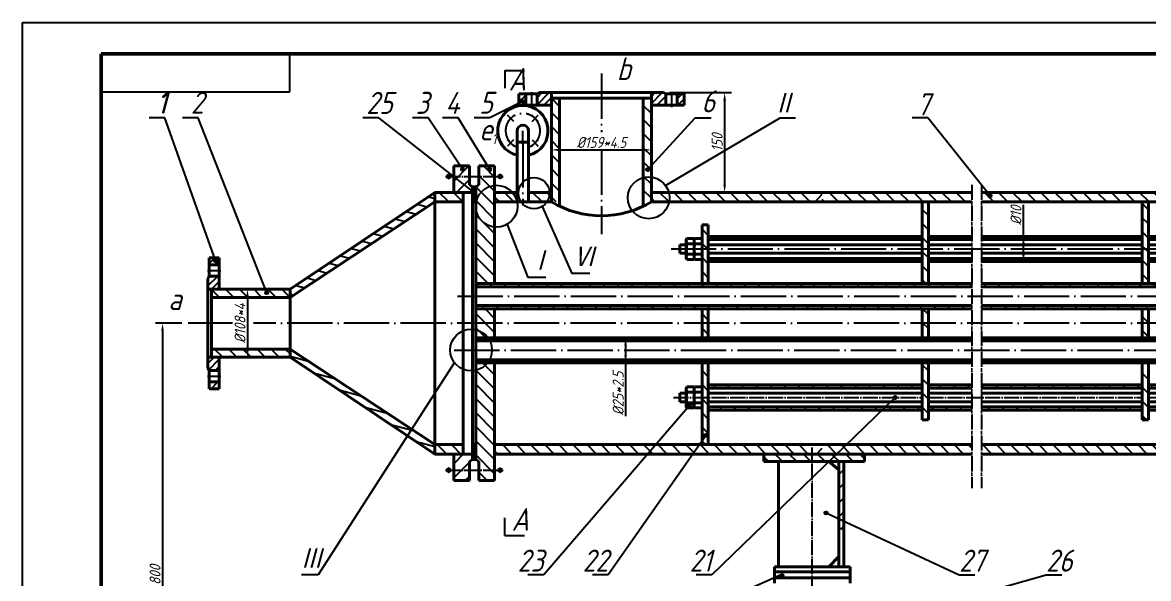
# Model space of a CAD drawing. Header units: millimetres. Extents: x -1137 to 3068, y -1656 to 1314.
# Drawn here: x -1137 to 654, y 430 to 1314 of the extents above; entities that cross this region are included whole.
import ezdxf

# ---------------------------------------------------------------- set-up
doc = ezdxf.new("R2010")
doc.units = ezdxf.units.MM
doc.linetypes.add('ACAD_ISO04W100', pattern=[30, 24, -3, 0, -3])
doc.linetypes.add('ACAD_ISO05W100', pattern=[33, 24, -3, 0, -3, 0, -3])
for name, color, linetype in [('双点划线', 5, 'ACAD_ISO05W100'), ('标注', 254, 'Continuous'), ('点划线', 1, 'ACAD_ISO04W100'), ('细实线', 253, 'Continuous')]:
    doc.layers.add(name, color=color, linetype=linetype)
doc.layers.add('粗实线', color=4, linetype='Continuous', lineweight=40)
doc.styles.add('GB', font='gbeitc.shx', dxfattribs={"bigfont": 'hztxt.shx'})
doc.dimstyles.new('GB$0', dxfattribs={"dimscale": 5, "dimtxt": 3.5, "dimasz": 2.5, "dimexe": 2.25, "dimexo": 2, "dimtad": 1, "dimdec": 0, "dimtxsty": 'GB', "dimcen": 2.5, "dimadec": 0, "dimazin": 0, "dimtfac": 1, "dimtdec": 0, "dimtmove": 0, "dimatfit": 3, "dimfxl": 0, "dimarcsym": 0})
pattern_1 = [(135, (0, 165.9), (-11.22532, -11.22532), [])]
pattern_2 = [(45, (0, 165.899), (-5.61266, 5.61266), [])]
pattern_3 = [(45, (0, 165.9), (-11.22532, 11.22532), [])]

# ---------------------------------------------------------------- blocks, each defined once
blk = doc.blocks.new('*D32')
at = {"layer": 'DEFPOINTS', "color": 0}
for p in [(-780.2, 890.1), (-780.2, 782.1), (-779, 782.1)]:
    blk.add_point(p, dxfattribs=at)
at = {"layer": '标注', "color": 0, "lineweight": -2}
for p, q in [((-779, 877.6), (-779, 794.6)), ((-770.2, 890.1), (-767.8, 890.1)), ((-770.2, 782.1), (-767.8, 782.1))]:
    blk.add_line(p, q, dxfattribs=at)
at = {"layer": '标注', "color": 0}
for points in [[(-781.1, 877.6), (-776.9, 877.6), (-779, 890.1)], [(-781.1, 794.6), (-776.9, 794.6), (-779, 782.1)]]:
    blk.add_solid(points, dxfattribs=at)
at = {"layer": '标注', "color": 0, "insert": (-790.9, 836.1), "char_height": 17.5, "attachment_point": 5, "rotation": 90, "style": 'GB'}
blk.add_mtext('%%C108*4', dxfattribs=at)
blk = doc.blocks.new('*D33')
at = {"layer": 'DEFPOINTS', "color": 0}
for p in [(-873.3, 836.1), (-914.1, 36.1), (-882.9, 36.1)]:
    blk.add_point(p, dxfattribs=at)
at = {"layer": '标注', "color": 0, "lineweight": -2}
for p, q in [((-883.3, 836.1), (-925.3, 836.1)), ((-914.1, 823.6), (-914.1, 48.6)), ((-892.9, 36.1), (-925.3, 36.1))]:
    blk.add_line(p, q, dxfattribs=at)
at = {"layer": '标注', "color": 0}
for points in [[(-916.2, 823.6), (-912, 823.6), (-914.1, 836.1)], [(-916.2, 48.6), (-912, 48.6), (-914.1, 36.1)]]:
    blk.add_solid(points, dxfattribs=at)
at = {"layer": '标注', "color": 0, "insert": (-926, 436.1), "char_height": 17.5, "attachment_point": 5, "rotation": 90, "style": 'GB'}
blk.add_mtext('800', dxfattribs=at)
blk = doc.blocks.new('*D49')
at = {"layer": 'DEFPOINTS', "color": 0}
for p in [(-176.7, 813.1), (-177.7, 773.1), (-176.7, 773.1)]:
    blk.add_point(p, dxfattribs=at)
at = {"layer": '标注', "color": 0, "lineweight": -2}
for p, q in [((-186.7, 813.1), (-189, 813.1)), ((-177.7, 800.6), (-177.7, 785.6)), ((-186.7, 773.1), (-189, 773.1)), ((-177.7, 773.1), (-177.7, 688.4))]:
    blk.add_line(p, q, dxfattribs=at)
at = {"layer": '标注', "color": 0}
for points in [[(-179.8, 800.6), (-175.7, 800.6), (-177.7, 813.1)], [(-179.8, 785.6), (-175.7, 785.6), (-177.7, 773.1)]]:
    blk.add_solid(points, dxfattribs=at)
at = {"layer": '标注', "color": 0, "insert": (-189.6, 724.5), "char_height": 17.5, "attachment_point": 5, "rotation": 90, "style": 'GB'}
blk.add_mtext('%%C25*2.5', dxfattribs=at)
blk = doc.blocks.new('*D50')
at = {"layer": 'DEFPOINTS', "color": 0}
for p in [(467.3, 974.1), (454.9, 934.1), (467.3, 934.1)]:
    blk.add_point(p, dxfattribs=at)
at = {"layer": '标注', "color": 0, "lineweight": -2}
for p, q in [((454.9, 974.1), (454.9, 1024.2)), ((457.3, 974.1), (443.6, 974.1)), ((454.9, 946.6), (454.9, 961.6)), ((457.3, 934.1), (443.6, 934.1))]:
    blk.add_line(p, q, dxfattribs=at)
at = {"layer": '标注', "color": 0}
for points in [[(452.8, 961.6), (457, 961.6), (454.9, 974.1)], [(452.8, 946.6), (457, 946.6), (454.9, 934.1)]]:
    blk.add_solid(points, dxfattribs=at)
at = {"layer": '标注', "color": 0, "insert": (443, 1007.6), "char_height": 17.5, "attachment_point": 5, "rotation": 90, "style": 'GB'}
blk.add_mtext('%%c10', dxfattribs=at)
blk = doc.blocks.new('*D51')
at = {"layer": 'DEFPOINTS', "color": 0}
for p in [(-295.6, 1111.6), (-136.6, 1111.6), (-136.6, 1111.6)]:
    blk.add_point(p, dxfattribs=at)
at = {"layer": '标注', "color": 0, "lineweight": -2}
for p, q in [((-295.6, 1121.6), (-295.6, 1122.9)), ((-283.1, 1111.6), (-149.1, 1111.6)), ((-136.6, 1121.6), (-136.6, 1122.9))]:
    blk.add_line(p, q, dxfattribs=at)
at = {"layer": '标注', "color": 0}
for points in [[(-283.1, 1113.7), (-283.1, 1109.6), (-295.6, 1111.6)], [(-149.1, 1113.7), (-149.1, 1109.6), (-136.6, 1111.6)]]:
    blk.add_solid(points, dxfattribs=at)
at = {"layer": '标注', "color": 0, "insert": (-216.1, 1123.5), "char_height": 17.5, "attachment_point": 5, "style": 'GB'}
blk.add_mtext('%%c159*4.5', dxfattribs=at)
blk = doc.blocks.new('*D52')
at = {"layer": 'DEFPOINTS', "color": 0}
for p in [(-117.6, 1202.6), (-37.3, 1044.1), (-20.3, 1044.1)]:
    blk.add_point(p, dxfattribs=at)
at = {"layer": '标注', "color": 0, "lineweight": -2}
for p, q in [((-107.6, 1202.6), (-9.1, 1202.6)), ((-20.3, 1190.1), (-20.3, 1056.6)), ((-27.3, 1044.1), (-9.1, 1044.1))]:
    blk.add_line(p, q, dxfattribs=at)
at = {"layer": '标注', "color": 0}
for points in [[(-22.4, 1190.1), (-18.2, 1190.1), (-20.3, 1202.6)], [(-22.4, 1056.6), (-18.2, 1056.6), (-20.3, 1044.1)]]:
    blk.add_solid(points, dxfattribs=at)
at = {"layer": '标注', "color": 0, "insert": (-32.2, 1123.4), "char_height": 17.5, "attachment_point": 5, "rotation": 90, "style": 'GB'}
blk.add_mtext('150', dxfattribs=at)

msp = doc.modelspace()

# ---------------------------------------------------------------- hatches: boundary and pattern name
at = {"layer": '细实线'}
h = msp.add_hatch(dxfattribs=at)
h.set_pattern_fill('ANSI31', color=256, scale=2.5, style=0)
h.set_pattern_definition(pattern_2)
h.paths.add_polyline_path([(-336.6, 1200.6), (-347.6, 1200.6), (-347.6, 1182.6), (-336.6, 1182.6)])
h.paths.add_polyline_path([(-318.6, 1182.6), (-295.6, 1182.6), (-295.6, 1202.6), (-314.6, 1202.6), (-318.6, 1200.6)])
h.paths.add_polyline_path([(-136.6, 1182.6), (-113.6, 1182.6), (-113.6, 1200.6), (-117.6, 1202.6), (-136.6, 1202.6)])
h.paths.add_polyline_path([(-84.6, 1200.6), (-95.6, 1200.6), (-95.6, 1182.6), (-84.6, 1182.6)])
for points in [[(-344.3, 1188.8, 1), (-339.3, 1188.8, 1)], [(-439.6, 1080.9, 1), (-434.6, 1080.9, 1)], [(-396.3, 1080.5, 1), (-391.3, 1080.5, 1)], [(-140.1, 1080.5, -1), (-145.1, 1080.5, -1)], [(-421, 1044.1, 1), (-416, 1044.1, 1)], [(399.3, 1038.4, 1), (404.3, 1038.4, 1)], [(-832.5, 935.7, 1), (-827.5, 935.7, 1)], [(-751, 884.6, 1), (-746, 884.6, 1)], [(248.5, 719.4, -1), (253.5, 719.4, -1)], [(-77.9, 705.9, -1), (-72.9, 705.9, -1)], [(-52.2, 657.8, -1), (-47.2, 657.8, -1)], [(138.8, 535.9, -1), (143.8, 535.9, -1)], [(69.2, 436.1, -1), (74.2, 436.1, -1)]]:
    msp.add_hatch(color=256, dxfattribs=at).paths.add_polyline_path(points)
h = msp.add_hatch(dxfattribs=at)
h.set_pattern_fill('ANSI31', color=256, scale=5, angle=90, style=0)
h.paths.add_polyline_path([(-136.6, 1044.1), (-149.6, 1044.1), (-149.6, 1029.1), (-136.6, 1029.1)])
h.paths.add_polyline_path([(-282.6, 1044.1), (-295.6, 1044.1), (-295.6, 1029.1), (-282.6, 1029.1)])
h.paths.add_polyline_path([(-282.6, 1194.1), (-295.6, 1194.1), (-295.6, 1182.6), (-295.6, 1044.1), (-282.6, 1044.1)])
h.paths.add_polyline_path([(-149.6, 1044.1), (-136.6, 1044.1), (-136.6, 1194.1), (-149.6, 1194.1)])
h = msp.add_hatch(dxfattribs=at)
h.set_pattern_fill('ANSI31', color=256, scale=5, style=0)
h.set_pattern_definition(pattern_3)
h.paths.add_polyline_path([(-451.1, 1044.1), (-421.1, 1044.1), (-421.1, 1052.9), (-426.1, 1056.1), (-426.1, 1086.1), (-451.1, 1086.1)])
h.paths.add_polyline_path([(-421.1, 628.1), (-451.1, 628.1), (-451.1, 586.1), (-426.1, 586.1), (-426.1, 616.1), (-421.1, 619.4)])
h = msp.add_hatch(dxfattribs=at)
h.set_pattern_fill('ANSI31', color=256, scale=5, angle=90, style=0)
h.set_pattern_definition(pattern_1)
h.paths.add_polyline_path([(-386.1, 1086.1), (-411.1, 1086.1), (-411.1, 1056.1), (-416.1, 1052.9), (-416.1, 899.1), (-386.1, 899.1)])
h.paths.add_polyline_path([(-416.1, 859.1), (-416.1, 836.1), (-386.1, 836.1), (-386.1, 859.1)])
h.paths.add_polyline_path([(-416.1, 836.1), (-416.1, 813.1), (-386.1, 813.1), (-386.1, 836.1)])
h.paths.add_polyline_path([(-386.1, 773.1), (-416.1, 773.1), (-416.1, 619.4), (-411.1, 616.1), (-411.1, 586.1), (-386.1, 586.1)])
h = msp.add_hatch(dxfattribs=at)
h.set_pattern_fill('ANSI31', color=256, scale=5, angle=120, style=0)
h.set_pattern_definition([(165, (0, 165.9), (-4.10875, -15.33407), [])])
h.paths.add_polyline_path([(-711.1, 890.1), (-711.1, 877.1), (-481.1, 1029.1), (-481.1, 1044.1)])
h.paths.add_polyline_path([(-711.1, 795.1), (-711.1, 782.1), (-481.1, 628.1), (-481.1, 643.1)])
h = msp.add_hatch(dxfattribs=at)
h.set_pattern_fill('ANSI31', color=256, scale=5, angle=90, style=0)
h.set_pattern_definition(pattern_1)
h.paths.add_polyline_path([(-436.1, 1029.1), (-436.1, 1044.1), (-481.1, 1044.1), (-481.1, 1029.1)])
h.paths.add_polyline_path([(-481.1, 643.1), (-481.1, 628.1), (-436.1, 628.1), (-436.1, 643.1)])
h = msp.add_hatch(dxfattribs=at)
h.set_pattern_fill('ANSI37', color=256, style=0)
h.paths.add_polyline_path([(-416.1, 643.1), (-421.1, 643.1), (-421.1, 619.4), (-416.1, 619.4)])
h.paths.add_polyline_path([(-416.1, 1052.9), (-421.1, 1052.9), (-421.1, 1029.1), (-416.1, 1029.1)])
h = msp.add_hatch(dxfattribs=at)
h.set_pattern_fill('ANSI31', color=256, scale=5, angle=90, style=0)
h.paths.add_polyline_path([(1738.8, 902.6), (1698.8, 902.6), (1698.8, 890.1), (1738.8, 890.1)])
h.paths.add_polyline_path([(1738.8, 782.6), (1698.8, 782.6), (1698.8, 769.6), (1738.8, 769.6)])
h.paths.add_polyline_path([(119.2, 628.1), (119.2, 643.1), (-386.1, 643.1), (-386.1, 628.1)])
h.paths.add_polyline_path([(373, 1029.1), (373, 1044.1), (134.2, 1044.1), (134.2, 1029.1)])
h.paths.add_polyline_path([(388, 1044.1), (388, 1029.1), (1353.8, 1029.1), (1353.8, 1044.1)])
h.paths.add_polyline_path([(373, 628.1), (373, 643.1), (134.2, 643.1), (134.2, 628.1)])
h.paths.add_polyline_path([(-350.1, 1029.1), (-350.1, 1044.1), (-386.1, 1044.1), (-386.1, 1029.1)])
h.paths.add_polyline_path([(-295.6, 1029.1), (-295.6, 1044.1), (-332.1, 1044.1), (-332.1, 1029.1)])
h.paths.add_polyline_path([(-136.6, 1044.1), (-136.6, 1029.1), (119.2, 1029.1), (119.2, 1044.1)])
h.paths.add_polyline_path([(1105.3, 628.1), (1105.3, 643.1), (388, 643.1), (388, 628.1)])
h.paths.add_polyline_path([(1264.3, 643.1), (1264.3, 628.1), (1353.8, 628.1), (1353.8, 643.1)])
h = msp.add_hatch(dxfattribs=at)
h.set_pattern_fill('ANSI31', color=256, scale=5, style=0)
h.set_pattern_definition(pattern_3)
h.paths.add_polyline_path([(293.8, 974.1), (134.2, 974.1), (134.2, 969.1), (293.8, 969.1)])
h.paths.add_polyline_path([(293.8, 939.1), (134.2, 939.1), (134.2, 934.1), (293.8, 934.1)])
h.paths.add_polyline_path([(993.8, 974.1), (653.8, 974.1), (653.8, 969.1), (993.8, 969.1)])
h.paths.add_polyline_path([(993.8, 939.1), (653.8, 939.1), (653.8, 934.1), (993.8, 934.1)])
h.paths.add_polyline_path([(1353.8, 974.1), (1003.8, 974.1), (1003.8, 969.1), (1353.8, 969.1)])
h.paths.add_polyline_path([(1353.8, 939.1), (1003.8, 939.1), (1003.8, 934.1), (1353.8, 934.1)])
h.paths.add_polyline_path([(1383.8, 899.1), (134.2, 899.1), (134.2, 894.1), (1383.8, 894.1)])
h.paths.add_polyline_path([(119.2, 864.1), (-416.1, 864.1), (-416.1, 859.1), (119.2, 859.1)])
h.paths.add_polyline_path([(119.2, 899.1), (-416.1, 899.1), (-416.1, 894.1), (119.2, 894.1)])
h.paths.add_polyline_path([(119.2, 813.1), (-416.1, 813.1), (-416.1, 808.1), (119.2, 808.1)])
h.paths.add_polyline_path([(119.2, 778.1), (-416.1, 778.1), (-416.1, 773.1), (119.2, 773.1)])
h.paths.add_polyline_path([(119.2, 738.1), (-46.2, 738.1), (-46.2, 733.1), (119.2, 733.1)])
h.paths.add_polyline_path([(119.2, 703.1), (-46.2, 703.1), (-46.2, 698.1), (119.2, 698.1)])
h.paths.add_polyline_path([(293.8, 738.1), (134.2, 738.1), (134.2, 733.1), (293.8, 733.1)])
h.paths.add_polyline_path([(293.8, 703.1), (134.2, 703.1), (134.2, 698.1), (293.8, 698.1)])
h.paths.add_polyline_path([(643.8, 738.1), (303.8, 738.1), (303.8, 733.1), (643.8, 733.1)])
h.paths.add_polyline_path([(993.8, 703.1), (653.8, 703.1), (653.8, 698.1), (993.8, 698.1)])
h.paths.add_polyline_path([(993.8, 738.1), (653.8, 738.1), (653.8, 733.1), (993.8, 733.1)])
h.paths.add_polyline_path([(1353.8, 703.1), (1003.8, 703.1), (1003.8, 698.1), (1353.8, 698.1)])
h.paths.add_polyline_path([(1353.8, 738.1), (1003.8, 738.1), (1003.8, 733.1), (1353.8, 733.1)])
h.paths.add_polyline_path([(119.2, 974.1), (-46.2, 974.1), (-46.2, 969.1), (119.2, 969.1)])
h.paths.add_polyline_path([(119.2, 939.1), (-46.2, 939.1), (-46.2, 934.1), (119.2, 934.1)])
h.paths.add_polyline_path([(373, 969.1), (373, 974.1), (303.8, 974.1), (303.8, 969.1)])
h.paths.add_polyline_path([(388, 974.1), (388, 969.1), (643.8, 969.1), (643.8, 974.1)])
h.paths.add_polyline_path([(388, 939.1), (388, 934.1), (643.8, 934.1), (643.8, 939.1)])
h.paths.add_polyline_path([(373, 934.1), (373, 939.1), (303.8, 939.1), (303.8, 934.1)])
h.paths.add_polyline_path([(388, 864.1), (388, 859.1), (1383.8, 859.1), (1383.8, 864.1)])
h.paths.add_polyline_path([(373, 859.1), (373, 864.1), (134.2, 864.1), (134.2, 859.1)])
h.paths.add_polyline_path([(373, 808.1), (373, 813.1), (134.2, 813.1), (134.2, 808.1)])
h.paths.add_polyline_path([(388, 813.1), (388, 808.1), (1383.8, 808.1), (1383.8, 813.1)])
h.paths.add_polyline_path([(388, 778.1), (388, 773.1), (1383.8, 773.1), (1383.8, 778.1)])
h.paths.add_polyline_path([(373, 773.1), (373, 778.1), (134.2, 778.1), (134.2, 773.1)])
h.paths.add_polyline_path([(373, 698.1), (373, 703.1), (303.8, 703.1), (303.8, 698.1)])
h.paths.add_polyline_path([(388, 703.1), (388, 698.1), (643.8, 698.1), (643.8, 703.1)])
h = msp.add_hatch(dxfattribs=at)
h.set_pattern_fill('ANSI31', color=256, scale=2.5, style=0)
h.set_pattern_definition(pattern_2)
h.paths.add_polyline_path([(-824, 782.1), (-842, 782.1), (-842, 765.1), (-840, 761.1), (-824, 761.1)])
h.paths.add_polyline_path([(-824, 732.1), (-824, 743.1), (-840, 743.1), (-840, 732.1)])
h.paths.add_polyline_path([(-824, 890.1), (-824, 911.1), (-840, 911.1), (-842, 907.1), (-842, 890.1)])
h.paths.add_polyline_path([(-824, 929.1), (-824, 940.1), (-840, 940.1), (-840, 929.1)])
h = msp.add_hatch(dxfattribs=at)
h.set_pattern_fill('ANSI31', color=256, scale=5, angle=90, style=0)
h.set_pattern_definition(pattern_1)
h.paths.add_polyline_path([(-711.1, 877.1), (-711.1, 890.1), (-836.1, 890.1), (-836.1, 877.1)])
h.paths.add_polyline_path([(-711.1, 782.1), (-711.1, 795.1), (-836.1, 795.1), (-836.1, 782.1), (-824, 782.1)])
h = msp.add_hatch(dxfattribs=at)
h.set_pattern_fill('ANSI31', color=256, scale=5, angle=90, style=0)
h.set_pattern_definition([(135, (-726.281, 0), (-11.22532, -11.22532), [])])
h.paths.add_polyline_path([(119.2, 628.1), (42.1, 628.1), (42.1, 616.1), (119.2, 616.1)])
h.paths.add_polyline_path([(202.1, 628.1), (119.2, 628.1), (119.2, 616.1), (202.1, 616.1)])
h = msp.add_hatch(dxfattribs=at)
h.set_pattern_fill('ANSI31', color=256, scale=5, style=0)
h.set_pattern_definition([(45, (-726.281, 0), (-11.22532, 11.22532), [])])
h.paths.add_polyline_path([(167.5, 509), (169.2, 508.2), (169.2, 616.1), (161.2, 616.1), (161.2, 511.8), (162.4, 511.4), (164.1, 510.6), (165.8, 509.8)])

# ---------------------------------------------------------------- linework, layer by layer
at = {"lineweight": -3}
for p, q in [((-1136.8, -1655.9), (-1136.8, 1314.1)), ((-1136.8, 1314.1), (3068.2, 1314.1)), ((-711.8, 1204.1), (-711.8, 1264.1)), ((-1011.8, 1204.1), (-711.8, 1204.1))]:
    msp.add_line(p, q, dxfattribs=at)
at = {"lineweight": 50}
for p, q in [((-1011.8, -1605.9), (-1011.8, 1264.1)), ((-1011.8, 1264.1), (3018.2, 1264.1))]:
    msp.add_line(p, q, dxfattribs=at)
at = {"layer": '双点划线'}
for p, q in [((373, 1056.2), (373, 573.9)), ((388, 1056.2), (388, 573.9))]:
    msp.add_line(p, q, dxfattribs=at)
at = {"layer": '标注'}
for p, q in [((-370, 1237.7), (-370, 1209.6)), ((-370, 1237.7), (-338.3, 1237.7)), ((-114.4, 1055.2), (68.1, 1162.7)), ((68.1, 1162.7), (92.4, 1162.7)), ((-310.4, 1021.8), (-263.5, 914.9)), ((-366.3, 993.3), (-333.3, 909)), ((-234.7, 914.9), (-263.5, 914.9)), ((-304.5, 909), (-333.3, 909)), ((-450, 773.6), (-666.5, 436.1)), ((250.7, 718.1), (-40.7, 436.1)), ((-75.4, 705.8), (-308, 436.1)), ((-49.8, 658), (-205.4, 436.1)), ((-370, 498.9), (-370, 527)), ((141, 534.6), (352.8, 436.1)), ((-370, 498.9), (-338.3, 498.9)), ((-666.5, 436.1), (-693.1, 436.1)), ((-308, 436.1), (-333, 436.1)), ((-205.4, 436.1), (-230.4, 436.1)), ((71.7, 437.3), (-134.7, 345.5)), ((-40.7, 436.1), (-65.7, 436.1)), ((141, 337.6), (491.1, 436.1)), ((352.8, 436.1), (377.8, 436.1)), ((491.1, 436.1), (516.1, 436.1))]:
    msp.add_line(p, q, dxfattribs=at)
for centre, radius in [((-323.4, 1042.9), 24.8), ((-141.1, 1035.5), 33.2), ((-382.9, 1022.1), 33.2), ((-423.4, 793.5), 33.2)]:
    msp.add_circle(centre, radius, dxfattribs=at)
at = {"layer": '点划线', "ltscale": 3}
for p, q in [((-216.1, 1233), (-216.1, 1139.8)), ((-355.1, 1167), (-365.7, 1156.4)), ((-355.7, 1156.9), (-365.7, 1166.7)), ((-316.2, 1156.2), (-326.8, 1166.8)), ((-326.3, 1156.7), (-316.6, 1166.7)), ((-366, 1128.1), (-355.4, 1117.5)), ((-341.1, 1124.1), (-341.1, 1142.1)), ((-355.9, 1127.5), (-365.6, 1117.6)), ((-341.1, 1124.1), (-341.1, 1023.2)), ((-327.1, 1117.3), (-316.5, 1127.9)), ((-326.5, 1127.4), (-316.6, 1117.6)), ((-216.1, 1112.2), (-216.1, 977.9)), ((-105.5, 954.1), (1378.4, 954.1)), ((-445.1, 879.1), (1412.3, 879.1)), ((-803, 836.1), (-873.3, 836.1)), ((1698.8, 836.1), (-769.4, 836.1)), ((-450.2, 793.1), (1413.3, 793.1))]:
    msp.add_line(p, q, dxfattribs=at)
at = {"layer": '点划线'}
for p, q in [((-464.3, 1069.5), (-372.2, 1069.5)), ((-416.1, 1052.9), (-416.1, 619.4)), ((-842, 890.1), (-842, 782.1)), ((-101.6, 718.1), (293.8, 718.1)), ((303.8, 718.1), (643.8, 718.1)), ((653.8, 718.1), (993.8, 718.1)), ((119.2, 136.4), (119.2, 638.5)), ((-464.3, 602.8), (-372.2, 602.8))]:
    msp.add_line(p, q, dxfattribs=at)
for points in [[(-327.6, 1203.6), (-327.6, 1179.6)], [(-104.6, 1203.6), (-104.6, 1179.6)], [(-842.5, 920.1), (-821.5, 920.1)], [(-842.5, 752.1), (-821.5, 752.1)]]:
    msp.add_lwpolyline(points, dxfattribs=at)
at = {"layer": '点划线', "ltscale": 3}
msp.add_arc((-341.1, 1142.1), 27.5, 289.1033, 250.8967, dxfattribs=at)
at = {"layer": '粗实线'}
for p, q in [((-318.6, 1200.6), (-314.6, 1202.6)), ((-117.6, 1202.6), (-113.6, 1200.6)), ((-295.6, 1194.1), (-295.6, 1029.1)), ((-295.6, 1194.1), (-136.6, 1194.1)), ((-282.6, 1194.1), (-282.6, 1022)), ((-149.6, 1194.1), (-149.6, 1044.1)), ((-136.6, 1194.1), (-136.6, 1029.1)), ((-350.1, 1124.1), (-350.1, 1142.1)), ((-332.1, 1124.1), (-332.1, 1142.1)), ((-350.1, 1124.1), (-350.1, 1029.1)), ((-350.1, 1124.1), (-332.1, 1124.1)), ((-332.1, 1124.1), (-332.1, 1029.1)), ((-451.1, 1086.1), (-451.1, 1044.1)), ((-451.1, 1086.1), (-426.1, 1086.1)), ((-426.1, 1086.1), (-426.1, 1056.1)), ((-411.1, 1086.1), (-411.1, 1056.1)), ((-386.1, 1086.1), (-411.1, 1086.1)), ((-386.1, 1086.1), (-386.1, 899.1)), ((-461, 1072.8), (-457.5, 1065.5)), ((-457.5, 1072.8), (-461, 1065.5)), ((-375.5, 1072.8), (-379, 1065.5)), ((-379, 1072.8), (-375.5, 1065.5)), ((-711.1, 890.1), (-481.1, 1044.1)), ((-481.1, 1044.1), (-436.1, 1044.1)), ((-481.1, 1044.1), (-481.1, 628.1)), ((-436.1, 1044.1), (-436.1, 628.1)), ((-436.1, 1044.1), (-421.1, 1044.1)), ((-426.1, 1056.1), (-421.1, 1052.9)), ((-421.1, 1052.9), (-421.1, 1010)), ((-421.1, 1052.9), (-416.1, 1052.9)), ((-411.1, 1056.1), (-416.1, 1052.9)), ((-416.1, 1052.9), (-416.1, 619.4)), ((-386.1, 1044.1), (-350.1, 1044.1)), ((-332.1, 1044.1), (-295.6, 1044.1)), ((-149.6, 1044.1), (-149.6, 1022)), ((-136.6, 1044.1), (119.2, 1044.1)), ((119.2, 1044.1), (373, 1044.1)), ((388, 1044.1), (1353.8, 1044.1)), ((-711.1, 877.1), (-481.1, 1029.1)), ((-481.1, 1029.1), (-436.1, 1029.1)), ((-421.1, 1029.1), (-416.1, 1029.1)), ((-386.1, 1029.1), (-295.6, 1029.1)), ((-136.6, 1029.1), (119.2, 1029.1)), ((119.2, 1029.1), (373, 1029.1)), ((293.8, 992.6), (293.8, 1029.1)), ((303.8, 992.6), (303.8, 1029.1)), ((388, 1029.1), (1353.8, 1029.1)), ((643.8, 1029.1), (643.8, 899.1)), ((653.8, 1029.1), (653.8, 899.1)), ((-421.1, 1010), (-421.1, 662.3)), ((-56.2, 992.6), (-56.2, 899.1)), ((-56.2, 992.6), (-46.2, 992.6)), ((-46.2, 992.6), (-46.2, 899.1)), ((293.8, 992.6), (293.8, 899.1)), ((303.8, 992.6), (303.8, 899.1)), ((-80.2, 970.9), (-81.2, 969.5)), ((-81.2, 938.8), (-81.2, 969.5)), ((-80.2, 970.9), (-68.7, 970.9)), ((-67.7, 970.9), (-68.7, 969.5)), ((-68.7, 937.4), (-68.7, 970.9)), ((-68.7, 938.8), (-68.7, 969.5)), ((-67.7, 970.9), (-56.2, 970.9)), ((-56.2, 937.4), (-56.2, 970.9)), ((-46.2, 974.1), (119.2, 974.1)), ((-46.2, 969.1), (119.2, 969.1)), ((119.2, 974.1), (293.8, 974.1)), ((119.2, 969.1), (293.8, 969.1)), ((303.8, 974.1), (373, 974.1)), ((303.8, 969.1), (373, 969.1)), ((388, 974.1), (643.8, 974.1)), ((388, 969.1), (643.8, 969.1)), ((653.8, 974.1), (993.8, 974.1)), ((653.8, 969.1), (993.8, 969.1)), ((-91.6, 960.9), (-81.2, 960.9)), ((-91.6, 960.9), (-91.6, 947.4)), ((-80.2, 962.5), (-68.7, 962.5)), ((-67.7, 962.5), (-56.2, 962.5)), ((-46.2, 960.9), (119.2, 960.9)), ((119.2, 960.9), (293.8, 960.9)), ((303.8, 960.9), (373, 960.9)), ((388, 960.9), (643.8, 960.9)), ((653.8, 960.9), (993.8, 960.9)), ((-840, 940.1), (-840, 911.1)), ((-91.6, 947.4), (-81.2, 947.4)), ((-80.2, 937.4), (-81.2, 938.8)), ((-80.2, 945.8), (-68.7, 945.8)), ((-80.2, 937.4), (-68.7, 937.4)), ((-67.7, 937.4), (-68.7, 938.8)), ((-67.7, 945.8), (-56.2, 945.8)), ((-67.7, 937.4), (-56.2, 937.4)), ((-46.2, 947.4), (119.2, 947.4)), ((-46.2, 939.1), (119.2, 939.1)), ((-46.2, 934.1), (119.2, 934.1)), ((119.2, 947.4), (293.8, 947.4)), ((119.2, 939.1), (293.8, 939.1)), ((119.2, 934.1), (293.8, 934.1)), ((303.8, 947.4), (373, 947.4)), ((303.8, 939.1), (373, 939.1)), ((303.8, 934.1), (373, 934.1)), ((388, 947.4), (643.8, 947.4)), ((388, 939.1), (643.8, 939.1)), ((388, 934.1), (643.8, 934.1)), ((653.8, 947.4), (993.8, 947.4)), ((653.8, 939.1), (993.8, 939.1)), ((653.8, 934.1), (993.8, 934.1)), ((-842, 907.1), (-840, 911.1)), ((-416.1, 899.1), (119.2, 899.1)), ((119.2, 899.1), (373, 899.1)), ((388, 899.1), (1383.8, 899.1)), ((-711.1, 890.1), (-836.1, 890.1)), ((-836.1, 890.1), (-836.1, 782.1)), ((-711.1, 890.1), (-711.1, 782.1)), ((-416.1, 894.1), (119.2, 894.1)), ((119.2, 894.1), (373, 894.1)), ((388, 894.1), (1383.8, 894.1)), ((-711.1, 877.1), (-836.1, 877.1)), ((-416.1, 864.1), (119.2, 864.1)), ((119.2, 864.1), (373, 864.1)), ((388, 864.1), (1383.8, 864.1)), ((-416.1, 859.1), (119.2, 859.1)), ((-386.1, 859.1), (-386.1, 813.1)), ((-56.2, 859.1), (-56.2, 813.1)), ((-46.2, 859.1), (-46.2, 813.1)), ((119.2, 859.1), (373, 859.1)), ((293.8, 859.1), (293.8, 813.1)), ((303.8, 859.1), (303.8, 813.1)), ((388, 859.1), (1383.8, 859.1)), ((643.8, 859.1), (643.8, 813.1)), ((653.8, 859.1), (653.8, 813.1)), ((-416.1, 813.1), (119.2, 813.1)), ((-416.1, 808.1), (119.2, 808.1)), ((119.2, 813.1), (373, 813.1)), ((119.2, 808.1), (373, 808.1)), ((388, 813.1), (1383.8, 813.1)), ((388, 808.1), (1383.8, 808.1)), ((-711.1, 795.1), (-836.1, 795.1)), ((-711.1, 795.1), (-481.1, 643.1)), ((-711.1, 782.1), (-836.1, 782.1)), ((-711.1, 782.1), (-481.1, 628.1)), ((-416.1, 778.1), (119.2, 778.1)), ((-416.1, 773.1), (119.2, 773.1)), ((-386.1, 773.1), (-386.1, 586.1)), ((-56.2, 773.1), (-56.2, 643.1)), ((-46.2, 773.1), (-46.2, 643.1)), ((119.2, 778.1), (373, 778.1)), ((119.2, 773.1), (373, 773.1)), ((293.8, 773.1), (293.8, 682.7)), ((303.8, 773.1), (303.8, 682.7)), ((388, 778.1), (1383.8, 778.1)), ((388, 773.1), (1383.8, 773.1)), ((643.8, 773.1), (643.8, 682.7)), ((653.8, 773.1), (653.8, 682.7)), ((-842, 765.1), (-840, 761.1)), ((-840, 761.1), (-840, 732.1)), ((-80.2, 734.9), (-81.2, 733.5)), ((-80.2, 734.9), (-68.7, 734.9)), ((-67.7, 734.9), (-68.7, 733.5)), ((-68.7, 701.4), (-68.7, 734.9)), ((-67.7, 734.9), (-56.2, 734.9)), ((-56.2, 701.4), (-56.2, 734.9)), ((-46.2, 738.1), (119.2, 738.1)), ((119.2, 738.1), (293.8, 738.1)), ((303.8, 738.1), (373, 738.1)), ((388, 738.1), (643.8, 738.1)), ((653.8, 738.1), (993.8, 738.1)), ((-91.6, 724.9), (-81.2, 724.9)), ((-91.6, 724.9), (-91.6, 711.4)), ((-81.2, 702.8), (-81.2, 733.5)), ((-80.2, 726.5), (-68.7, 726.5)), ((-68.7, 702.8), (-68.7, 733.5)), ((-67.7, 726.5), (-56.2, 726.5)), ((-46.2, 733.1), (119.2, 733.1)), ((-46.2, 724.9), (119.2, 724.9)), ((119.2, 733.1), (293.8, 733.1)), ((119.2, 724.9), (293.8, 724.9)), ((303.8, 733.1), (373, 733.1)), ((303.8, 724.9), (373, 724.9)), ((388, 733.1), (643.8, 733.1)), ((388, 724.9), (643.8, 724.9)), ((653.8, 733.1), (993.8, 733.1)), ((653.8, 724.9), (993.8, 724.9)), ((-91.6, 711.4), (-81.2, 711.4)), ((-80.2, 701.4), (-81.2, 702.8)), ((-80.2, 709.8), (-68.7, 709.8)), ((-80.2, 701.4), (-68.7, 701.4)), ((-67.7, 701.4), (-68.7, 702.8)), ((-67.7, 709.8), (-56.2, 709.8)), ((-67.7, 701.4), (-56.2, 701.4)), ((-46.2, 711.4), (119.2, 711.4)), ((-46.2, 703.1), (119.2, 703.1)), ((119.2, 711.4), (293.8, 711.4)), ((119.2, 703.1), (293.8, 703.1)), ((303.8, 711.4), (373, 711.4)), ((303.8, 703.1), (373, 703.1)), ((388, 711.4), (643.8, 711.4)), ((388, 703.1), (643.8, 703.1)), ((653.8, 711.4), (993.8, 711.4)), ((653.8, 703.1), (993.8, 703.1)), ((-46.2, 698.1), (119.2, 698.1)), ((119.2, 698.1), (293.8, 698.1)), ((303.8, 682.7), (293.8, 682.7)), ((303.8, 698.1), (373, 698.1)), ((388, 698.1), (643.8, 698.1)), ((643.8, 682.7), (653.8, 682.7)), ((653.8, 698.1), (993.8, 698.1)), ((-421.1, 662.3), (-421.1, 619.4)), ((-436.1, 643.1), (-481.1, 643.1)), ((-481.1, 628.1), (-436.1, 628.1)), ((-451.1, 628.1), (-451.1, 586.1)), ((-436.1, 628.1), (-421.1, 628.1)), ((-421.1, 643.1), (-416.1, 643.1)), ((-386.1, 643.1), (119.2, 643.1)), ((-386.1, 628.1), (119.2, 628.1)), ((42.1, 616.1), (42.1, 628.1)), ((119.2, 643.1), (373, 643.1)), ((119.2, 628.1), (373, 628.1)), ((202.1, 616.1), (202.1, 628.1)), ((388, 643.1), (1105.3, 643.1)), ((388, 628.1), (1105.3, 628.1)), ((-426.1, 616.1), (-421.1, 619.4)), ((-426.1, 616.1), (-426.1, 586.1)), ((-421.1, 619.4), (-416.1, 619.4)), ((-411.1, 616.1), (-416.1, 619.4)), ((-411.1, 616.1), (-411.1, 586.1)), ((42.1, 616.1), (202.1, 616.1)), ((65.2, 449.1), (65.2, 616.1)), ((145.2, 616.1), (161.2, 603.1)), ((161.2, 449.1), (161.2, 616.1)), ((169.2, 449.1), (169.2, 616.1)), ((-461, 606.1), (-457.5, 598.9)), ((-457.5, 606.1), (-461, 598.9)), ((-375.5, 606.1), (-379, 598.9)), ((-379, 606.1), (-375.5, 598.9)), ((-451.1, 586.1), (-426.1, 586.1)), ((-386.1, 586.1), (-411.1, 586.1)), ((179.2, 449.1), (59.2, 449.1)), ((59.2, 441.1), (59.2, 449.1)), ((145.2, 449.1), (161.2, 465.1)), ((179.2, 441.1), (179.2, 449.1)), ((179.2, 441.1), (59.2, 441.1)), ((59.2, 441.1), (59.2, 431.2)), ((179.2, 431.2), (59.2, 431.2)), ((59.2, 431.2), (59.2, 423.2)), ((179.2, 441.1), (179.2, 431.2)), ((179.2, 431.2), (179.2, 423.2))]:
    msp.add_line(p, q, dxfattribs=at)
for points in [[(-347.6, 1200.6), (-347.6, 1182.6)], [(-347.6, 1200.6), (-318.6, 1200.6)], [(-336.6, 1200.6), (-336.6, 1182.6)], [(-318.6, 1200.6), (-318.6, 1182.6)], [(-314.6, 1202.6), (-217.1, 1202.6)], [(-295.6, 1202.6), (-295.6, 1182.6)], [(-117.6, 1202.6), (-217.1, 1202.6)], [(-136.6, 1202.6), (-136.6, 1182.6)], [(-113.6, 1200.6), (-113.6, 1182.6)], [(-84.6, 1200.6), (-113.6, 1200.6)], [(-95.6, 1200.6), (-95.6, 1182.6)], [(-84.6, 1200.6), (-84.6, 1182.6)], [(-347.6, 1182.6), (-295.6, 1182.6)], [(-84.6, 1182.6), (-136.6, 1182.6)], [(-840, 940.1), (-824, 940.1)], [(-824, 940.1), (-824, 890.1)], [(-840, 929.1), (-824, 929.1)], [(-842, 907.1), (-842, 835.1)], [(-840, 911.1), (-824, 911.1)], [(-842, 890.1), (-824, 890.1)], [(-842, 765.1), (-842, 835.1)], [(-842, 782.1), (-824, 782.1)], [(-824, 732.1), (-824, 782.1)], [(-840, 761.1), (-824, 761.1)], [(-840, 743.1), (-824, 743.1)], [(-840, 732.1), (-824, 732.1)]]:
    msp.add_lwpolyline(points, dxfattribs=at)
for centre, radius, start, end in [((-341.1, 1142.1), 40, 282.9918, 257.0082), ((-341.1, 1142.1), 9, 0, 180), ((-216.1, 1159.2), 152.4, 238.5629, 301.4371), ((-72, 966.7), 9.25, 153.0578, 206.9422), ((-59.5, 966.7), 9.25, 153.0578, 206.9422), ((-45.6, 954.1), 35.6, 166.3936, 193.6064), ((-33.1, 954.1), 35.6, 166.3936, 193.6064), ((-72, 941.6), 9.25, 153.0578, 206.9422), ((-59.5, 941.6), 9.25, 153.0578, 206.9422), ((-72, 730.7), 9.25, 153.0578, 206.9422), ((-59.5, 730.7), 9.25, 153.0578, 206.9422), ((-45.6, 718.1), 35.6, 166.3936, 193.6064), ((-33.1, 718.1), 35.6, 166.3936, 193.6064), ((-72, 705.6), 9.25, 153.0578, 206.9422), ((-59.5, 705.6), 9.25, 153.0578, 206.9422)]:
    msp.add_arc(centre, radius, start, end, dxfattribs=at)
at = {"layer": '细实线'}
for p, q in [((-341.8, 1188.8), (-393.8, 1162.7)), ((-910.5, 1162.7), (-935.5, 1162.7)), ((-830, 935.7), (-910.5, 1162.7)), ((-857.5, 1162.7), (-882.5, 1162.7)), ((-748.5, 884.6), (-857.5, 1162.7)), ((-570.4, 1162.7), (-595.4, 1162.7)), ((-418.5, 1044.1), (-570.4, 1162.7)), ((-491.8, 1162.7), (-516.8, 1162.7)), ((-437.1, 1080.9), (-491.8, 1162.7)), ((-443.9, 1162.7), (-468.9, 1162.7)), ((-393.8, 1080.5), (-443.9, 1162.7)), ((-393.8, 1162.7), (-418.8, 1162.7)), ((-142.6, 1080.5), (-66.9, 1162.7)), ((-66.9, 1162.7), (-41.9, 1162.7)), ((302.8, 1162.7), (277.8, 1162.7)), ((401.8, 1038.4), (302.8, 1162.7)), ((134.3, 1040.9), (123.7, 1029.1)), ((653.8, 1016.3), (643.8, 1026.3)), ((303.8, 1007.1), (293.8, 1017.1)), ((653.8, 993.9), (643.8, 1003.9)), ((-46.2, 975.5), (-56.2, 985.5)), ((303.8, 984.7), (293.8, 994.7)), ((134.2, 973.6), (130.3, 969.1)), ((303.8, 962.2), (293.8, 972.2)), ((653.8, 971.4), (643.8, 981.4)), ((-47.4, 954.1), (-56.2, 963)), ((-46.2, 953), (-47.4, 954.1)), ((303.8, 939.8), (293.8, 949.8)), ((648.6, 954.1), (643.8, 959)), ((653.8, 949), (648.6, 954.1)), ((-46.2, 930.6), (-56.2, 940.6)), ((119.2, 936.3), (122, 939.1)), ((653.8, 926.5), (643.8, 936.5)), ((-46.2, 908.1), (-56.2, 918.1)), ((303.8, 917.3), (293.8, 927.3)), ((653.8, 904.1), (643.8, 914.1)), ((124.4, 899.1), (119.2, 894.1)), ((299.5, 899.1), (293.8, 904.9)), ((134.7, 861.9), (131.9, 859.1)), ((-46.2, 840.8), (-56.2, 850.8)), ((303.8, 850), (294.6, 859.1)), ((653.8, 836.7), (643.8, 846.7)), ((-46.2, 818.3), (-56.2, 828.3)), ((295.1, 836.1), (293.8, 837.5)), ((303.8, 827.5), (295.1, 836.1)), ((653.8, 814.3), (643.8, 824.3)), ((129.2, 813.1), (125.6, 808.1)), ((295.7, 813.1), (293.8, 815.1)), ((303.8, 760.2), (293.8, 770.2)), ((653.8, 769.4), (650, 773.1)), ((-46.2, 750.9), (-56.2, 760.9)), ((653.8, 746.9), (643.8, 756.9)), ((-46.2, 728.5), (-56.2, 738.5)), ((119.2, 734.2), (122.9, 738.1)), ((303.8, 737.7), (293.8, 747.7)), ((653.8, 724.5), (643.8, 734.5)), ((303.8, 715.3), (293.8, 725.3)), ((-46.2, 706), (-56.2, 716)), ((128.1, 698.1), (132, 703.1)), ((303.8, 692.8), (293.8, 702.8)), ((653.8, 702), (643.8, 712)), ((-46.2, 683.6), (-56.2, 693.6)), ((650.7, 682.7), (643.8, 689.6)), ((-46.2, 661.1), (-56.2, 671.1)), ((-50.7, 643.1), (-56.2, 648.7)), ((134.4, 637), (125.9, 628.1))]:
    msp.add_line(p, q, dxfattribs=at)
for centre in [(-341.8, 1188.8), (-437.1, 1080.9), (-393.8, 1080.5), (-142.6, 1080.5), (-418.5, 1044.1), (401.8, 1038.4), (-830, 935.7), (-748.5, 884.6), (250.7, 718.1), (-75.4, 705.8), (-49.8, 658), (141, 534.6), (71.3, 434.9)]:
    msp.add_circle(centre, 2.5, dxfattribs=at)
msp.add_open_spline([(161.2, 511.8), (163.7, 507.3), (166.7, 512.7), (169.2, 508.2)], degree=3, dxfattribs=at)

# ---------------------------------------------------------------- texts
at = {"layer": '标注', "style": 'GB'}
for s, insert, char_height, width, attachment_point in [('b', (-191.8, 1240.6), 36, 169.941, 4), ('A', (-363.7, 1241.9), 36, 63.462, 1), ('1', (-923.2, 1205.5), 36, 57.697, 1), ('1', (-922.1, 1204.1), 35, 48, 1), ('2', (-869.1, 1204.1), 35, 48, 1), ('25', (-590.1, 1203.8), 35, 48, 1), ('3', (-511.5, 1203.8), 35, 48, 1), ('4', (-464.4, 1203.8), 35, 48, 1), ('5', (-410.7, 1204), 35, 48, 1), ('6', (-57.1, 1206.3), 35, 48, 1), ('Ⅱ', (90.2, 1202.9), 35, 48, 3), ('7', (285.3, 1201.6), 35, 48, 1), ('e', (-388.9, 1161.7), 35, 48, 3), ('1', (-383, 1138.2), 17.5, 24, 3), ('Ⅰ', (-331.8, 917.7), 35, 48, 7), ('Ⅵ', (-262, 923.6), 35, 48, 7), ('a', (-883.9, 892), 35, 48, 3), ('A', (-359.1, 542.3), 36, 63.462, 1), ('Ⅲ', (-660.7, 479.1), 35, 48, 3), ('23', (-308, 476.3), 35, 48, 3), ('22', (-205.3, 476.3), 35, 48, 3), ('21', (-40.7, 476.3), 35, 48, 3), ('27', (352.7, 441.2), 35, 48, 7), ('26', (491, 476.3), 35, 48, 1)]:
    msp.add_mtext(s, dxfattribs=dict(at, insert=insert, char_height=char_height, width=width, attachment_point=attachment_point))

# ---------------------------------------------------------------- dimensions: what is measured, and where the dimension line sits
at = {"layer": '标注'}
for base, p1, p2, text, picture, middle in [((-20.3, 1044.1), (-117.6, 1202.6), (-37.3, 1044.1), '150', '*D52', (-32.2, 1123.4)), ((-779, 782.1), (-780.2, 890.1), (-780.2, 782.1), '%%C108*4', '*D32', (-790.9, 836.1)), ((-177.7, 773.1), (-176.7, 813.1), (-176.7, 773.1), '%%C25*2.5', '*D49', (-189.6, 724.5))]:
    dim = msp.add_linear_dim(base=base, p1=p1, p2=p2, angle=90, text=text, dimstyle='GB$0', dxfattribs=at)
    dim.commit()
    dim.dimension.update_dxf_attribs({"geometry": picture, "text_midpoint": middle})
dim = msp.add_linear_dim(base=(-136.6, 1111.6), p1=(-295.6, 1111.6), p2=(-136.6, 1111.6), text='%%c159*4.5', dimstyle='GB$0', dxfattribs=at)
dim.commit()
dim.dimension.update_dxf_attribs({"geometry": '*D51', "text_midpoint": (-216.1, 1123.5)})
dim = msp.add_linear_dim(base=(454.9, 934.1), p1=(467.3, 974.1), p2=(467.3, 934.1), angle=90, text='%%c10', dimstyle='GB$0', dxfattribs=at)
dim.commit()
dim.dimension.update_dxf_attribs({"geometry": '*D50', "text_midpoint": (454.9, 1007.6), "dimtype": 160})
dim = msp.add_linear_dim(base=(-914.1, 36.1), p1=(-873.3, 836.1), p2=(-882.9, 36.1), angle=90, dimstyle='GB$0', dxfattribs=at)
dim.commit()
dim.dimension.update_dxf_attribs({"geometry": '*D33', "text_midpoint": (-926, 436.1)})

doc.saveas('drawing.dxf')
